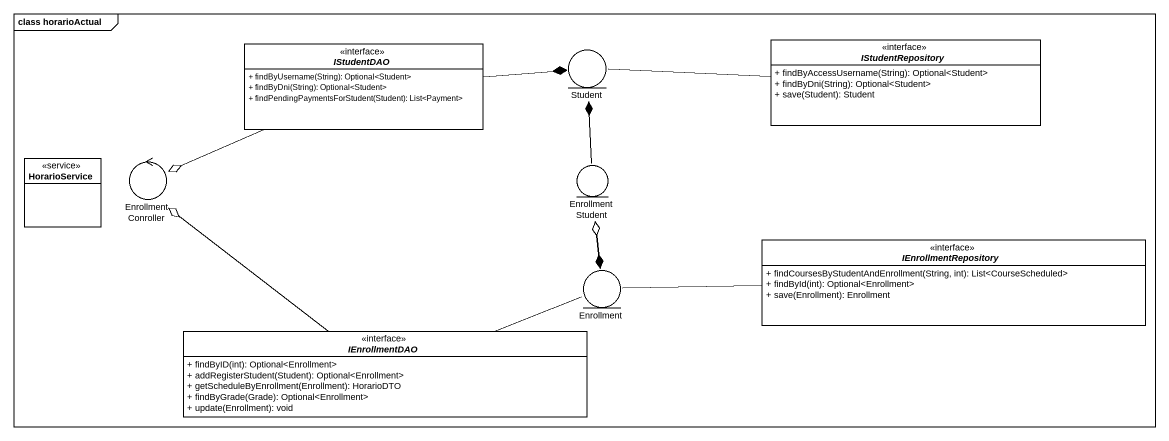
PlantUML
@startuml
mainframe class horarioActual
allowmixing
hide circle
hide empty members
skinparam classAttributeIconSize 0
interface IStudentDAO {
  + findByUsername(String): Optional<Student>
  + findByDni(String): Optional<Student>
  + findPendingPaymentsForStudent(Student): List<Payment>
}
entity Student
interface IStudentRepository {
  + findByAccessUsername(String): Optional<Student>
  + findByDni(String): Optional<Student>
  + save(Student): Student
}
class HorarioService <<service>>
control EnrollmentConroller
entity EnrollmentStudent
interface IEnrollmentRepository {
  + findCoursesByStudentAndEnrollment(String, int): List<CourseScheduled>
  + findById(int): Optional<Enrollment>
  + save(Enrollment): Enrollment
}
entity Enrollment
interface IEnrollmentDAO {
  + findByID(int): Optional<Enrollment>
  + addRegisterStudent(Student): Optional<Enrollment>
  + getScheduleByEnrollment(Enrollment): HorarioDTO
  + findByGrade(Grade): Optional<Enrollment>
  + update(Enrollment): void
}
IStudentDAO -right-* Student
IStudentDAO -left-o EnrollmentConroller
IStudentRepository -left- Student
EnrollmentStudent -up-* Student
EnrollmentStudent --* Enrollment
IEnrollmentRepository -left- Enrollment
Enrollment -up-o EnrollmentStudent
IEnrollmentDAO -up-o EnrollmentConroller
IEnrollmentDAO -right- Enrollment
@enduml
